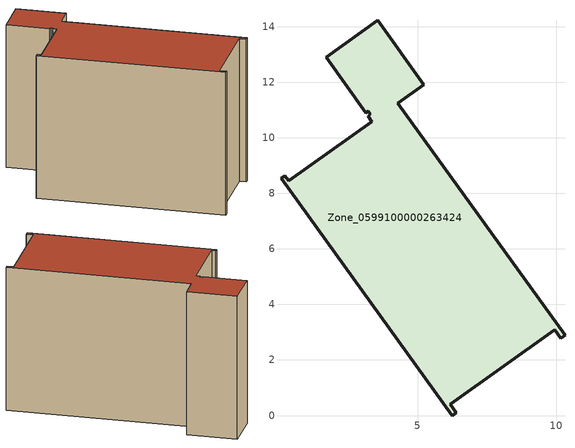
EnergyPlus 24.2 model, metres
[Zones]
Zone_0599100000263424
 floor ground (C_G): 9.94,3.09 6.18,0.41 6.39,0.1 6.25,0 0.09,8.53 0.22,8.63 0.36,8.44 3.36,10.58 3.22,10.78 3.31,10.84 3.23,10.95 3.13,10.9 1.72,12.89 3.57,14.22 5.22,11.91 4.29,11.24 10.31,2.88 10.16,2.78 z0
 wall outside (C_F): 5.22,11.91 3.57,14.22 1.72,12.89 3.13,10.9 3.23,10.95 3.31,10.84 3.22,10.78 3.36,10.58 0.36,8.44 0.22,8.63 0.09,8.53 6.25,0 6.39,0.1 6.18,0.41 9.94,3.09 10.16,2.78 10.31,2.88 4.29,11.24 5.22,11.91 z0:8.38
 roof outside (C_R): 10.31,2.88 4.29,11.24 5.22,11.91 3.57,14.22 1.72,12.89 3.13,10.9 3.23,10.95 3.31,10.84 3.22,10.78 3.36,10.58 0.36,8.44 0.22,8.63 0.09,8.53 6.25,0 6.39,0.1 6.18,0.41 9.94,3.09 10.16,2.78 z8.38
[BUILDING]
Pand.0599100000263424: North Axis=0; Terrain=City; Loads Convergence Tolerance Value=0.04; Temperature Convergence Tolerance Value=0.4; Solar Distribution=FullExterior; Maximum Number of Warmup Days=25; Minimum Number of Warmup Days=1
[Site:Location]
Rotterdam.The.Hague.AP_ZH_NLD Design_Conditions: Latitude=51.96; Longitude=4.45; Time Zone=1; Elevation=-4.5
[SITE:GROUNDTEMPERATURE:BUILDINGSURFACE]
18, 18, 18, 18, 18, 18, 18, 18, 18, 18, 18, 18
[MATERIAL] Thermal Absorptance=0.9; Solar Absorptance=0.7; Visible Absorptance=0.7
Name | Roughness | Thickness | Conductivity | Density | Specific Heat
G.TI.1975-1991 | MediumSmooth | 0.15 | 0.288461 | 540 | 1210
F.TI.1975-1991 | Rough | 0.3 | 0.230769 | 1920 | 840
R.TI.1975-1991 | MediumRough | 0.2 | 0.153846 | 1500 | 1000
[CONSTRUCTION]
C_G: G.TI.1975-1991
C_F: F.TI.1975-1991
C_R: R.TI.1975-1991
[ZONE]
Zone_0599100000263424: Type=1; Multiplier=1; Ceiling Height=Autocalculate; Volume=Autocalculate; Floor Area=autocalculate; Part of Total Floor Area=Yes
[ZONEINFILTRATION:DESIGNFLOWRATE]
Infil_Zone_0599100000263424: Zone or ZoneList or Space or SpaceList=Zone_0599100000263424; Schedule=AlwaysOn; Design Flow Rate Calculation Method=Flow/Area; Flow Rate per Floor Area=0.003; Constant Term Coefficient=1; Temperature Term Coefficient=0; Velocity Term Coefficient=0; Velocity Squared Term Coefficient=0
[HVACTEMPLATE:ZONE:IDEALLOADSAIRSYSTEM]
Zone_0599100000263424: Maximum Heating Supply Air Temperature=50; Minimum Cooling Supply Air Temperature=13; Maximum Heating Supply Air Humidity Ratio=0.0156; Minimum Cooling Supply Air Humidity Ratio=0.0077; Heating Limit=NoLimit; Cooling Limit=NoLimit; Dehumidification Control Type=ConstantSensibleHeatRatio; Cooling Sensible Heat Ratio=0.7; Dehumidification Setpoint=60; Humidification Control Type=None; Humidification Setpoint=30; Outdoor Air Method=None; Outdoor Air Flow Rate per Person=0.00944; Outdoor Air Flow Rate per Zone Floor Area=0; Outdoor Air Flow Rate per Zone=0; Demand Controlled Ventilation Type=None; Outdoor Air Economizer Type=NoEconomizer; Heat Recovery Type=None; Sensible Heat Recovery Effectiveness=0.7; Latent Heat Recovery Effectiveness=0.65
[ZONECONTROL:THERMOSTAT]
ThermostatControl_Zone_0599100000263424: Zone or ZoneList=Zone_0599100000263424; Control Type Schedule=DualSetpointControlType; Control 1=Thermostat_Zone_0599100000263424; Temperature Difference Between Cutout And Setpoint=0
[THERMOSTATSETPOINT:DUALSETPOINT]
Thermostat_Zone_0599100000263424: Heating Setpoint Temperature Schedule=HeatingSetpoint_Zone_0599100000263424; Cooling Setpoint Temperature Schedule=CoolingSetpoint_Zone_0599100000263424
[SCHEDULE:COMPACT]
HeatingSetpoint_Zone_0599100000263424: Through: 12/31, For: AllDays, Until: 24:00, 21
CoolingSetpoint_Zone_0599100000263424: Through: 12/31, For: AllDays, Until: 24:00, 24
DualSetpointControlType: Through: 12/31, For: AllDays, Until: 24:00, 4
AlwaysOn: Through: 12/31, For: AllDays, Until: 24:00, 1
